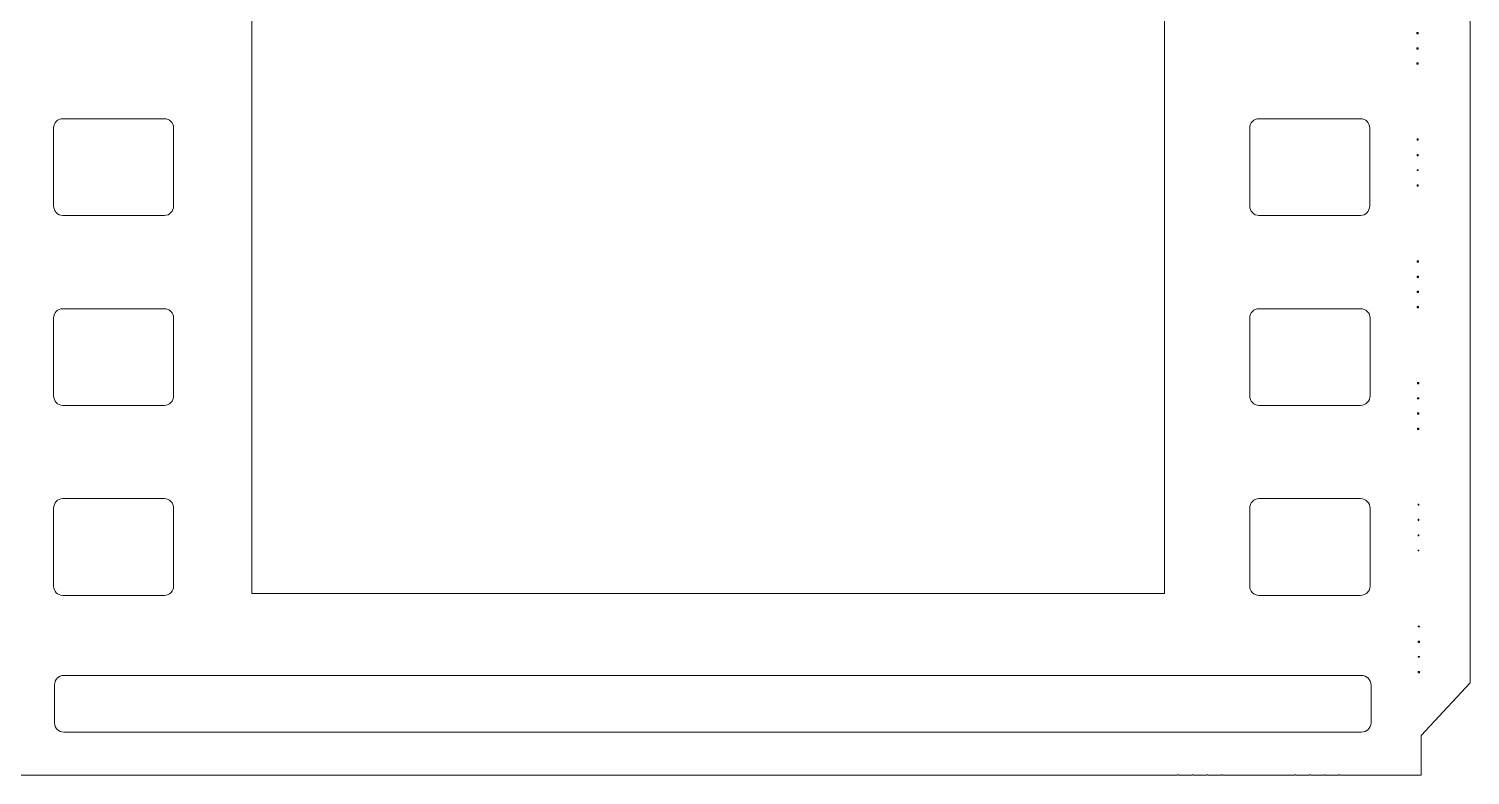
# Model space of a CAD drawing. Header units: centimetres. Extents: x -7.3 to 7.2, y -9.5 to 9.5.
# Drawn here: x 4.515 to 7.227, y -9.026 to -7.622 of the extents above; entities that cross this region are included whole.
import ezdxf

# ---------------------------------------------------------------- set-up
doc = ezdxf.new("R2010")
doc.units = ezdxf.units.CM
doc.header["$MEASUREMENT"] = 0
doc.layers.add('Layer 1', color=7, linetype='Continuous')

msp = doc.modelspace()

# ---------------------------------------------------------------- linework, layer by layer
at = {"layer": 'Layer 1', "lineweight": 0}
for points, knots in [([(4.61987, -6.18133), (4.61987, -6.18133), (4.51073, -6.35827), (4.51073, -6.35827), (4.51073, -6.35827), (4.51073, -6.35827), (4.46774, -6.35827), (4.46774, -6.35827), (4.46774, -6.35827), (4.46774, -6.35827), (1.79628, -6.35827), (1.79628, -6.35827), (1.79628, -6.35827), (1.79628, -6.35827), (1.79628, -9.0256), (1.79628, -9.0256), (1.79628, -9.0256), (1.79628, -9.0256), (4.46774, -9.0256), (4.46774, -9.0256), (4.46774, -9.0256), (4.46774, -9.0256), (4.49916, -9.0256), (4.49916, -9.0256), (4.49916, -9.0256), (4.49916, -9.0256), (6.45542, -9.0256), (6.45542, -9.0256), (6.45542, -9.0256), (6.45542, -9.0256), (6.4579, -9.0256), (6.4579, -9.0256), (6.4579, -9.0256), (6.4579, -9.0256), (6.48353, -9.0256), (6.48353, -9.0256), (6.48353, -9.0256), (6.48353, -9.0256), (6.48518, -9.0256), (6.48518, -9.0256), (6.48518, -9.0256), (6.48518, -9.0256), (6.51081, -9.0256), (6.51081, -9.0256), (6.51081, -9.0256), (6.51081, -9.0256), (6.51329, -9.0256), (6.51329, -9.0256), (6.51329, -9.0256), (6.51329, -9.0256), (6.53809, -9.0256), (6.53809, -9.0256), (6.53809, -9.0256), (6.53809, -9.0256), (6.54057, -9.0256), (6.54057, -9.0256), (6.54057, -9.0256), (6.54057, -9.0256), (6.67617, -9.0256), (6.67617, -9.0256), (6.67617, -9.0256), (6.67617, -9.0256), (6.67617, -9.02477), (6.67617, -9.02477), (6.67617, -9.02477), (6.67617, -9.02477), (6.67865, -9.02477), (6.67865, -9.02477), (6.67865, -9.02477), (6.67865, -9.02477), (6.67865, -9.0256), (6.67865, -9.0256), (6.67865, -9.0256), (6.67865, -9.0256), (6.70428, -9.0256), (6.70428, -9.0256), (6.70428, -9.0256), (6.70428, -9.0256), (6.70428, -9.02477), (6.70428, -9.02477), (6.70428, -9.02477), (6.70428, -9.02477), (6.70593, -9.02477), (6.70593, -9.02477), (6.70593, -9.02477), (6.70593, -9.02477), (6.70593, -9.0256), (6.70593, -9.0256), (6.70593, -9.0256), (6.70593, -9.0256), (6.73156, -9.0256), (6.73156, -9.0256), (6.73156, -9.0256), (6.73156, -9.0256), (6.73156, -9.02477), (6.73156, -9.02477), (6.73156, -9.02477), (6.73156, -9.02477), (6.73404, -9.02477), (6.73404, -9.02477), (6.73404, -9.02477), (6.73404, -9.02477), (6.73404, -9.0256), (6.73404, -9.0256), (6.73404, -9.0256), (6.73404, -9.0256), (6.75967, -9.0256), (6.75967, -9.0256), (6.75967, -9.0256), (6.75967, -9.0256), (6.75967, -9.02477), (6.75967, -9.02477), (6.75967, -9.02477), (6.75967, -9.02477), (6.76132, -9.02477), (6.76132, -9.02477), (6.76132, -9.02477), (6.76132, -9.02477), (6.76132, -9.0256), (6.76132, -9.0256), (6.76132, -9.0256), (6.76132, -9.0256), (6.89775, -9.0256), (6.89775, -9.0256), (6.89775, -9.0256), (6.89775, -9.0256), (6.89775, -9.02477), (6.89775, -9.02477), (6.89775, -9.02477), (6.89775, -9.02477), (6.8994, -9.02477), (6.8994, -9.02477), (6.8994, -9.02477), (6.8994, -9.02477), (6.8994, -9.0256), (6.8994, -9.0256), (6.8994, -9.0256), (6.8994, -9.0256), (6.92503, -9.0256), (6.92503, -9.0256), (6.92503, -9.0256), (6.92503, -9.0256), (6.92503, -9.02477), (6.92503, -9.02477), (6.92503, -9.02477), (6.92503, -9.02477), (6.92751, -9.02477), (6.92751, -9.02477), (6.92751, -9.02477), (6.92751, -9.02477), (6.92751, -9.0256), (6.92751, -9.0256), (6.92751, -9.0256), (6.92751, -9.0256), (6.95314, -9.0256), (6.95314, -9.0256), (6.95314, -9.0256), (6.95314, -9.0256), (6.95314, -9.02477), (6.95314, -9.02477), (6.95314, -9.02477), (6.95314, -9.02477), (6.95479, -9.02477), (6.95479, -9.02477), (6.95479, -9.02477), (6.95479, -9.02477), (6.95479, -9.0256), (6.95479, -9.0256), (6.95479, -9.0256), (6.95479, -9.0256), (6.98042, -9.0256), (6.98042, -9.0256), (6.98042, -9.0256), (6.98042, -9.0256), (6.98042, -9.02477), (6.98042, -9.02477), (6.98042, -9.02477), (6.98042, -9.02477), (6.98207, -9.02477), (6.98207, -9.02477), (6.98207, -9.02477), (6.98207, -9.02477), (6.98207, -9.0256), (6.98207, -9.0256), (6.98207, -9.0256), (6.98207, -9.0256), (7.13503, -9.0256), (7.13503, -9.0256), (7.13503, -9.0256), (7.13503, -9.0256), (7.13503, -8.95119), (7.13503, -8.95119), (7.13503, -8.95119), (7.13503, -8.95119), (7.22742, -8.85197), (7.22742, -8.85197), (7.22742, -8.85197), (7.22742, -8.85197), (7.22742, -6.50545), (7.22742, -6.50545), (7.22742, -6.50545), (7.22742, -6.50545), (7.13503, -6.42194), (7.13503, -6.42194), (7.13503, -6.42194), (7.13503, -6.42194), (7.13503, -6.35827), (7.13503, -6.35827), (7.13503, -6.35827), (7.13503, -6.35827), (7.05896, -6.35827), (7.05896, -6.35827), (7.05896, -6.35827), (7.05896, -6.35827), (6.96718, -6.18133), (6.96718, -6.18133), (6.96718, -6.18133), (6.96718, -6.18133), (4.61987, -6.18133), (4.61987, -6.18133)], [0, 0, 0, 0, 0.0178571, 0.0178571, 0.0178571, 0.0178571, 0.0357143, 0.0357143, 0.0357143, 0.0357143, 0.0535714, 0.0535714, 0.0535714, 0.0535714, 0.0714286, 0.0714286, 0.0714286, 0.0714286, 0.0892857, 0.0892857, 0.0892857, 0.0892857, 0.1071429, 0.1071429, 0.1071429, 0.1071429, 0.125, 0.125, 0.125, 0.125, 0.1428571, 0.1428571, 0.1428571, 0.1428571, 0.1607143, 0.1607143, 0.1607143, 0.1607143, 0.1785714, 0.1785714, 0.1785714, 0.1785714, 0.1964286, 0.1964286, 0.1964286, 0.1964286, 0.2142857, 0.2142857, 0.2142857, 0.2142857, 0.2321429, 0.2321429, 0.2321429, 0.2321429, 0.25, 0.25, 0.25, 0.25, 0.2678571, 0.2678571, 0.2678571, 0.2678571, 0.2857143, 0.2857143, 0.2857143, 0.2857143, 0.3035714, 0.3035714, 0.3035714, 0.3035714, 0.3214286, 0.3214286, 0.3214286, 0.3214286, 0.3392857, 0.3392857, 0.3392857, 0.3392857, 0.3571429, 0.3571429, 0.3571429, 0.3571429, 0.375, 0.375, 0.375, 0.375, 0.3928571, 0.3928571, 0.3928571, 0.3928571, 0.4107143, 0.4107143, 0.4107143, 0.4107143, 0.4285714, 0.4285714, 0.4285714, 0.4285714, 0.4464286, 0.4464286, 0.4464286, 0.4464286, 0.4642857, 0.4642857, 0.4642857, 0.4642857, 0.4821429, 0.4821429, 0.4821429, 0.4821429, 0.5, 0.5, 0.5, 0.5, 0.5178571, 0.5178571, 0.5178571, 0.5178571, 0.5357143, 0.5357143, 0.5357143, 0.5357143, 0.5535714, 0.5535714, 0.5535714, 0.5535714, 0.5714286, 0.5714286, 0.5714286, 0.5714286, 0.5892857, 0.5892857, 0.5892857, 0.5892857, 0.6071429, 0.6071429, 0.6071429, 0.6071429, 0.625, 0.625, 0.625, 0.625, 0.6428571, 0.6428571, 0.6428571, 0.6428571, 0.6607143, 0.6607143, 0.6607143, 0.6607143, 0.6785714, 0.6785714, 0.6785714, 0.6785714, 0.6964286, 0.6964286, 0.6964286, 0.6964286, 0.7142857, 0.7142857, 0.7142857, 0.7142857, 0.7321429, 0.7321429, 0.7321429, 0.7321429, 0.75, 0.75, 0.75, 0.75, 0.7678571, 0.7678571, 0.7678571, 0.7678571, 0.7857143, 0.7857143, 0.7857143, 0.7857143, 0.8035714, 0.8035714, 0.8035714, 0.8035714, 0.8214286, 0.8214286, 0.8214286, 0.8214286, 0.8392857, 0.8392857, 0.8392857, 0.8392857, 0.8571429, 0.8571429, 0.8571429, 0.8571429, 0.875, 0.875, 0.875, 0.875, 0.8928571, 0.8928571, 0.8928571, 0.8928571, 0.9107143, 0.9107143, 0.9107143, 0.9107143, 0.9285714, 0.9285714, 0.9285714, 0.9285714, 0.9464286, 0.9464286, 0.9464286, 0.9464286, 0.9642857, 0.9642857, 0.9642857, 0.9642857, 1, 1, 1, 1]), ([(4.93489, -6.71462), (4.93489, -6.71462), (6.6522, -6.71462), (6.6522, -6.71462), (6.6522, -6.71462), (6.6522, -6.71462), (6.6522, -8.68411), (6.6522, -8.68411), (6.6522, -8.68411), (6.6522, -8.68411), (4.93489, -8.68411), (4.93489, -8.68411), (4.93489, -8.68411), (4.93489, -8.68411), (4.93489, -6.71462), (4.93489, -6.71462)], [0, 0, 0, 0, 0.2, 0.2, 0.2, 0.2, 0.4, 0.4, 0.4, 0.4, 0.6, 0.6, 0.6, 0.6, 1, 1, 1, 1]), ([(7.1268, -7.6291), (7.1268, -7.6291), (7.12928, -7.6291), (7.12928, -7.6291), (7.12928, -7.6291), (7.12928, -7.6291), (7.12928, -7.63158), (7.12928, -7.63158), (7.12928, -7.63158), (7.12928, -7.63158), (7.1268, -7.63158), (7.1268, -7.63158), (7.1268, -7.63158), (7.1268, -7.63158), (7.1268, -7.6291), (7.1268, -7.6291)], [0, 0, 0, 0, 0.2, 0.2, 0.2, 0.2, 0.4, 0.4, 0.4, 0.4, 0.6, 0.6, 0.6, 0.6, 1, 1, 1, 1]), ([(7.1268, -7.65803), (7.1268, -7.65803), (7.12928, -7.65803), (7.12928, -7.65803), (7.12928, -7.65803), (7.12928, -7.65803), (7.12928, -7.66051), (7.12928, -7.66051), (7.12928, -7.66051), (7.12928, -7.66051), (7.1268, -7.66051), (7.1268, -7.66051), (7.1268, -7.66051), (7.1268, -7.66051), (7.1268, -7.65803), (7.1268, -7.65803)], [0, 0, 0, 0, 0.2, 0.2, 0.2, 0.2, 0.4, 0.4, 0.4, 0.4, 0.6, 0.6, 0.6, 0.6, 1, 1, 1, 1]), ([(7.1268, -7.68615), (7.1268, -7.68615), (7.12928, -7.68615), (7.12928, -7.68615), (7.12928, -7.68615), (7.12928, -7.68615), (7.12928, -7.68863), (7.12928, -7.68863), (7.12928, -7.68863), (7.12928, -7.68863), (7.1268, -7.68863), (7.1268, -7.68863), (7.1268, -7.68863), (7.1268, -7.68863), (7.1268, -7.68615), (7.1268, -7.68615)], [0, 0, 0, 0, 0.2, 0.2, 0.2, 0.2, 0.4, 0.4, 0.4, 0.4, 0.6, 0.6, 0.6, 0.6, 1, 1, 1, 1]), ([(4.57936, -7.79115), (4.57936, -7.79115), (4.77036, -7.79115), (4.77036, -7.79115), (4.77036, -7.79115), (4.78021, -7.79115), (4.78772, -7.79866), (4.78772, -7.80851), (4.78772, -7.80851), (4.78772, -7.80851), (4.78772, -7.95486), (4.78772, -7.95486), (4.78772, -7.95486), (4.78772, -7.96471), (4.78021, -7.97305), (4.77036, -7.97305), (4.77036, -7.97305), (4.77036, -7.97305), (4.57936, -7.97305), (4.57936, -7.97305), (4.57936, -7.97305), (4.56951, -7.97305), (4.562, -7.96471), (4.562, -7.95486), (4.562, -7.95486), (4.562, -7.95486), (4.562, -7.80851), (4.562, -7.80851), (4.562, -7.80851), (4.562, -7.79866), (4.56951, -7.79115), (4.57936, -7.79115)], [0, 0, 0, 0, 0.1111111, 0.1111111, 0.1111111, 0.1111111, 0.2222222, 0.2222222, 0.2222222, 0.2222222, 0.3333333, 0.3333333, 0.3333333, 0.3333333, 0.4444444, 0.4444444, 0.4444444, 0.4444444, 0.5555556, 0.5555556, 0.5555556, 0.5555556, 0.6666667, 0.6666667, 0.6666667, 0.6666667, 0.7777778, 0.7777778, 0.7777778, 0.7777778, 1, 1, 1, 1]), ([(6.82997, -7.79115), (6.82997, -7.79115), (7.02097, -7.79115), (7.02097, -7.79115), (7.02097, -7.79115), (7.03082, -7.79115), (7.03833, -7.79866), (7.03833, -7.80851), (7.03833, -7.80851), (7.03833, -7.80851), (7.03833, -7.95486), (7.03833, -7.95486), (7.03833, -7.95486), (7.03833, -7.96471), (7.03082, -7.97305), (7.02097, -7.97305), (7.02097, -7.97305), (7.02097, -7.97305), (6.82997, -7.97305), (6.82997, -7.97305), (6.82997, -7.97305), (6.82012, -7.97305), (6.81261, -7.96471), (6.81261, -7.95486), (6.81261, -7.95486), (6.81261, -7.95486), (6.81261, -7.80851), (6.81261, -7.80851), (6.81261, -7.80851), (6.81261, -7.79866), (6.82012, -7.79115), (6.82997, -7.79115)], [0, 0, 0, 0, 0.1111111, 0.1111111, 0.1111111, 0.1111111, 0.2222222, 0.2222222, 0.2222222, 0.2222222, 0.3333333, 0.3333333, 0.3333333, 0.3333333, 0.4444444, 0.4444444, 0.4444444, 0.4444444, 0.5555556, 0.5555556, 0.5555556, 0.5555556, 0.6666667, 0.6666667, 0.6666667, 0.6666667, 0.7777778, 0.7777778, 0.7777778, 0.7777778, 1, 1, 1, 1]), ([(7.12763, -7.82919), (7.12763, -7.82919), (7.12928, -7.82919), (7.12928, -7.82919), (7.12928, -7.82919), (7.12928, -7.82919), (7.12928, -7.83167), (7.12928, -7.83167), (7.12928, -7.83167), (7.12928, -7.83167), (7.12763, -7.83167), (7.12763, -7.83167), (7.12763, -7.83167), (7.12763, -7.83167), (7.12763, -7.82919), (7.12763, -7.82919)], [0, 0, 0, 0, 0.2, 0.2, 0.2, 0.2, 0.4, 0.4, 0.4, 0.4, 0.6, 0.6, 0.6, 0.6, 1, 1, 1, 1]), ([(7.12763, -7.85812), (7.12763, -7.85812), (7.12928, -7.85812), (7.12928, -7.85812), (7.12928, -7.85812), (7.12928, -7.85812), (7.12928, -7.8606), (7.12928, -7.8606), (7.12928, -7.8606), (7.12928, -7.8606), (7.12763, -7.8606), (7.12763, -7.8606), (7.12763, -7.8606), (7.12763, -7.8606), (7.12763, -7.85812), (7.12763, -7.85812)], [0, 0, 0, 0, 0.2, 0.2, 0.2, 0.2, 0.4, 0.4, 0.4, 0.4, 0.6, 0.6, 0.6, 0.6, 1, 1, 1, 1]), ([(7.12763, -7.88706), (7.12763, -7.88706), (7.12928, -7.88706), (7.12928, -7.88706), (7.12928, -7.88706), (7.12928, -7.88706), (7.12928, -7.88871), (7.12928, -7.88871), (7.12928, -7.88871), (7.12928, -7.88871), (7.12763, -7.88871), (7.12763, -7.88871), (7.12763, -7.88871), (7.12763, -7.88871), (7.12763, -7.88706), (7.12763, -7.88706)], [0, 0, 0, 0, 0.2, 0.2, 0.2, 0.2, 0.4, 0.4, 0.4, 0.4, 0.6, 0.6, 0.6, 0.6, 1, 1, 1, 1]), ([(7.12763, -7.91518), (7.12763, -7.91518), (7.12928, -7.91518), (7.12928, -7.91518), (7.12928, -7.91518), (7.12928, -7.91518), (7.12928, -7.91766), (7.12928, -7.91766), (7.12928, -7.91766), (7.12928, -7.91766), (7.12763, -7.91766), (7.12763, -7.91766), (7.12763, -7.91766), (7.12763, -7.91766), (7.12763, -7.91518), (7.12763, -7.91518)], [0, 0, 0, 0, 0.2, 0.2, 0.2, 0.2, 0.4, 0.4, 0.4, 0.4, 0.6, 0.6, 0.6, 0.6, 1, 1, 1, 1]), ([(7.12763, -8.05822), (7.12763, -8.05822), (7.13011, -8.05822), (7.13011, -8.05822), (7.13011, -8.05822), (7.13011, -8.05822), (7.13011, -8.0607), (7.13011, -8.0607), (7.13011, -8.0607), (7.13011, -8.0607), (7.12763, -8.0607), (7.12763, -8.0607), (7.12763, -8.0607), (7.12763, -8.0607), (7.12763, -8.05822), (7.12763, -8.05822)], [0, 0, 0, 0, 0.2, 0.2, 0.2, 0.2, 0.4, 0.4, 0.4, 0.4, 0.6, 0.6, 0.6, 0.6, 1, 1, 1, 1]), ([(7.12763, -8.08715), (7.12763, -8.08715), (7.13011, -8.08715), (7.13011, -8.08715), (7.13011, -8.08715), (7.13011, -8.08715), (7.13011, -8.08963), (7.13011, -8.08963), (7.13011, -8.08963), (7.13011, -8.08963), (7.12763, -8.08963), (7.12763, -8.08963), (7.12763, -8.08963), (7.12763, -8.08963), (7.12763, -8.08715), (7.12763, -8.08715)], [0, 0, 0, 0, 0.2, 0.2, 0.2, 0.2, 0.4, 0.4, 0.4, 0.4, 0.6, 0.6, 0.6, 0.6, 1, 1, 1, 1]), ([(7.12763, -8.11527), (7.12763, -8.11527), (7.13011, -8.11527), (7.13011, -8.11527), (7.13011, -8.11527), (7.13011, -8.11527), (7.13011, -8.11775), (7.13011, -8.11775), (7.13011, -8.11775), (7.13011, -8.11775), (7.12763, -8.11775), (7.12763, -8.11775), (7.12763, -8.11775), (7.12763, -8.11775), (7.12763, -8.11527), (7.12763, -8.11527)], [0, 0, 0, 0, 0.2, 0.2, 0.2, 0.2, 0.4, 0.4, 0.4, 0.4, 0.6, 0.6, 0.6, 0.6, 1, 1, 1, 1]), ([(4.57936, -8.14834), (4.57936, -8.14834), (4.77036, -8.14834), (4.77036, -8.14834), (4.77036, -8.14834), (4.78021, -8.14834), (4.78772, -8.15585), (4.78772, -8.1657), (4.78772, -8.1657), (4.78772, -8.1657), (4.78772, -8.31205), (4.78772, -8.31205), (4.78772, -8.31205), (4.78772, -8.3219), (4.78021, -8.33024), (4.77036, -8.33024), (4.77036, -8.33024), (4.77036, -8.33024), (4.57936, -8.33024), (4.57936, -8.33024), (4.57936, -8.33024), (4.56951, -8.33024), (4.562, -8.3219), (4.562, -8.31205), (4.562, -8.31205), (4.562, -8.31205), (4.562, -8.1657), (4.562, -8.1657), (4.562, -8.1657), (4.562, -8.15585), (4.56951, -8.14834), (4.57936, -8.14834)], [0, 0, 0, 0, 0.1111111, 0.1111111, 0.1111111, 0.1111111, 0.2222222, 0.2222222, 0.2222222, 0.2222222, 0.3333333, 0.3333333, 0.3333333, 0.3333333, 0.4444444, 0.4444444, 0.4444444, 0.4444444, 0.5555556, 0.5555556, 0.5555556, 0.5555556, 0.6666667, 0.6666667, 0.6666667, 0.6666667, 0.7777778, 0.7777778, 0.7777778, 0.7777778, 1, 1, 1, 1]), ([(6.82997, -8.14834), (6.82997, -8.14834), (7.02097, -8.14834), (7.02097, -8.14834), (7.02097, -8.14834), (7.03082, -8.14834), (7.03916, -8.15585), (7.03916, -8.1657), (7.03916, -8.1657), (7.03916, -8.1657), (7.03916, -8.31205), (7.03916, -8.31205), (7.03916, -8.31205), (7.03916, -8.3219), (7.03082, -8.33024), (7.02097, -8.33024), (7.02097, -8.33024), (7.02097, -8.33024), (6.82997, -8.33024), (6.82997, -8.33024), (6.82997, -8.33024), (6.82012, -8.33024), (6.81261, -8.3219), (6.81261, -8.31205), (6.81261, -8.31205), (6.81261, -8.31205), (6.81261, -8.1657), (6.81261, -8.1657), (6.81261, -8.1657), (6.81261, -8.15585), (6.82012, -8.14834), (6.82997, -8.14834)], [0, 0, 0, 0, 0.1111111, 0.1111111, 0.1111111, 0.1111111, 0.2222222, 0.2222222, 0.2222222, 0.2222222, 0.3333333, 0.3333333, 0.3333333, 0.3333333, 0.4444444, 0.4444444, 0.4444444, 0.4444444, 0.5555556, 0.5555556, 0.5555556, 0.5555556, 0.6666667, 0.6666667, 0.6666667, 0.6666667, 0.7777778, 0.7777778, 0.7777778, 0.7777778, 1, 1, 1, 1]), ([(7.12763, -8.14421), (7.12763, -8.14421), (7.13011, -8.14421), (7.13011, -8.14421), (7.13011, -8.14421), (7.13011, -8.14421), (7.13011, -8.14669), (7.13011, -8.14669), (7.13011, -8.14669), (7.13011, -8.14669), (7.12763, -8.14669), (7.12763, -8.14669), (7.12763, -8.14669), (7.12763, -8.14669), (7.12763, -8.14421), (7.12763, -8.14421)], [0, 0, 0, 0, 0.2, 0.2, 0.2, 0.2, 0.4, 0.4, 0.4, 0.4, 0.6, 0.6, 0.6, 0.6, 1, 1, 1, 1]), ([(7.12845, -8.28725), (7.12845, -8.28725), (7.13093, -8.28725), (7.13093, -8.28725), (7.13093, -8.28725), (7.13093, -8.28725), (7.13093, -8.28973), (7.13093, -8.28973), (7.13093, -8.28973), (7.13093, -8.28973), (7.12845, -8.28973), (7.12845, -8.28973), (7.12845, -8.28973), (7.12845, -8.28973), (7.12845, -8.28725), (7.12845, -8.28725)], [0, 0, 0, 0, 0.2, 0.2, 0.2, 0.2, 0.4, 0.4, 0.4, 0.4, 0.6, 0.6, 0.6, 0.6, 1, 1, 1, 1]), ([(7.12845, -8.31618), (7.12845, -8.31618), (7.13093, -8.31618), (7.13093, -8.31618), (7.13093, -8.31618), (7.13093, -8.31618), (7.13093, -8.31783), (7.13093, -8.31783), (7.13093, -8.31783), (7.13093, -8.31783), (7.12845, -8.31783), (7.12845, -8.31783), (7.12845, -8.31783), (7.12845, -8.31783), (7.12845, -8.31618), (7.12845, -8.31618)], [0, 0, 0, 0, 0.2, 0.2, 0.2, 0.2, 0.4, 0.4, 0.4, 0.4, 0.6, 0.6, 0.6, 0.6, 1, 1, 1, 1]), ([(7.12845, -8.3443), (7.12845, -8.3443), (7.13093, -8.3443), (7.13093, -8.3443), (7.13093, -8.3443), (7.13093, -8.3443), (7.13093, -8.34678), (7.13093, -8.34678), (7.13093, -8.34678), (7.13093, -8.34678), (7.12845, -8.34678), (7.12845, -8.34678), (7.12845, -8.34678), (7.12845, -8.34678), (7.12845, -8.3443), (7.12845, -8.3443)], [0, 0, 0, 0, 0.2, 0.2, 0.2, 0.2, 0.4, 0.4, 0.4, 0.4, 0.6, 0.6, 0.6, 0.6, 1, 1, 1, 1]), ([(7.12845, -8.37324), (7.12845, -8.37324), (7.13093, -8.37324), (7.13093, -8.37324), (7.13093, -8.37324), (7.13093, -8.37324), (7.13093, -8.37572), (7.13093, -8.37572), (7.13093, -8.37572), (7.13093, -8.37572), (7.12845, -8.37572), (7.12845, -8.37572), (7.12845, -8.37572), (7.12845, -8.37572), (7.12845, -8.37324), (7.12845, -8.37324)], [0, 0, 0, 0, 0.2, 0.2, 0.2, 0.2, 0.4, 0.4, 0.4, 0.4, 0.6, 0.6, 0.6, 0.6, 1, 1, 1, 1]), ([(4.57936, -8.50553), (4.57936, -8.50553), (4.77036, -8.50553), (4.77036, -8.50553), (4.77036, -8.50553), (4.78021, -8.50553), (4.78772, -8.51387), (4.78772, -8.52372), (4.78772, -8.52372), (4.78772, -8.52372), (4.78772, -8.67007), (4.78772, -8.67007), (4.78772, -8.67007), (4.78772, -8.67992), (4.78021, -8.68743), (4.77036, -8.68743), (4.77036, -8.68743), (4.77036, -8.68743), (4.57936, -8.68743), (4.57936, -8.68743), (4.57936, -8.68743), (4.56951, -8.68743), (4.562, -8.67992), (4.562, -8.67007), (4.562, -8.67007), (4.562, -8.67007), (4.562, -8.52372), (4.562, -8.52372), (4.562, -8.52372), (4.562, -8.51387), (4.56951, -8.50553), (4.57936, -8.50553)], [0, 0, 0, 0, 0.1111111, 0.1111111, 0.1111111, 0.1111111, 0.2222222, 0.2222222, 0.2222222, 0.2222222, 0.3333333, 0.3333333, 0.3333333, 0.3333333, 0.4444444, 0.4444444, 0.4444444, 0.4444444, 0.5555556, 0.5555556, 0.5555556, 0.5555556, 0.6666667, 0.6666667, 0.6666667, 0.6666667, 0.7777778, 0.7777778, 0.7777778, 0.7777778, 1, 1, 1, 1]), ([(6.82997, -8.50553), (6.82997, -8.50553), (7.02097, -8.50553), (7.02097, -8.50553), (7.02097, -8.50553), (7.03082, -8.50553), (7.03916, -8.51387), (7.03916, -8.52372), (7.03916, -8.52372), (7.03916, -8.52372), (7.03916, -8.67007), (7.03916, -8.67007), (7.03916, -8.67007), (7.03916, -8.67992), (7.03082, -8.68743), (7.02097, -8.68743), (7.02097, -8.68743), (7.02097, -8.68743), (6.82997, -8.68743), (6.82997, -8.68743), (6.82997, -8.68743), (6.82012, -8.68743), (6.81261, -8.67992), (6.81261, -8.67007), (6.81261, -8.67007), (6.81261, -8.67007), (6.81261, -8.52372), (6.81261, -8.52372), (6.81261, -8.52372), (6.81261, -8.51387), (6.82012, -8.50553), (6.82997, -8.50553)], [0, 0, 0, 0, 0.1111111, 0.1111111, 0.1111111, 0.1111111, 0.2222222, 0.2222222, 0.2222222, 0.2222222, 0.3333333, 0.3333333, 0.3333333, 0.3333333, 0.4444444, 0.4444444, 0.4444444, 0.4444444, 0.5555556, 0.5555556, 0.5555556, 0.5555556, 0.6666667, 0.6666667, 0.6666667, 0.6666667, 0.7777778, 0.7777778, 0.7777778, 0.7777778, 1, 1, 1, 1]), ([(7.12928, -8.51628), (7.12928, -8.51628), (7.13093, -8.51628), (7.13093, -8.51628), (7.13093, -8.51628), (7.13093, -8.51628), (7.13093, -8.51793), (7.13093, -8.51793), (7.13093, -8.51793), (7.13093, -8.51793), (7.12928, -8.51793), (7.12928, -8.51793), (7.12928, -8.51793), (7.12928, -8.51793), (7.12928, -8.51628), (7.12928, -8.51628)], [0, 0, 0, 0, 0.2, 0.2, 0.2, 0.2, 0.4, 0.4, 0.4, 0.4, 0.6, 0.6, 0.6, 0.6, 1, 1, 1, 1]), ([(7.12928, -8.54439), (7.12928, -8.54439), (7.13093, -8.54439), (7.13093, -8.54439), (7.13093, -8.54439), (7.13093, -8.54439), (7.13093, -8.54687), (7.13093, -8.54687), (7.13093, -8.54687), (7.13093, -8.54687), (7.12928, -8.54687), (7.12928, -8.54687), (7.12928, -8.54687), (7.12928, -8.54687), (7.12928, -8.54439), (7.12928, -8.54439)], [0, 0, 0, 0, 0.2, 0.2, 0.2, 0.2, 0.4, 0.4, 0.4, 0.4, 0.6, 0.6, 0.6, 0.6, 1, 1, 1, 1]), ([(7.12928, -8.57333), (7.12928, -8.57333), (7.13093, -8.57333), (7.13093, -8.57333), (7.13093, -8.57333), (7.13093, -8.57333), (7.13093, -8.57581), (7.13093, -8.57581), (7.13093, -8.57581), (7.13093, -8.57581), (7.12928, -8.57581), (7.12928, -8.57581), (7.12928, -8.57581), (7.12928, -8.57581), (7.12928, -8.57333), (7.12928, -8.57333)], [0, 0, 0, 0, 0.2, 0.2, 0.2, 0.2, 0.4, 0.4, 0.4, 0.4, 0.6, 0.6, 0.6, 0.6, 1, 1, 1, 1]), ([(7.12928, -8.60227), (7.12928, -8.60227), (7.13093, -8.60227), (7.13093, -8.60227), (7.13093, -8.60227), (7.13093, -8.60227), (7.13093, -8.60392), (7.13093, -8.60392), (7.13093, -8.60392), (7.13093, -8.60392), (7.12928, -8.60392), (7.12928, -8.60392), (7.12928, -8.60392), (7.12928, -8.60392), (7.12928, -8.60227), (7.12928, -8.60227)], [0, 0, 0, 0, 0.2, 0.2, 0.2, 0.2, 0.4, 0.4, 0.4, 0.4, 0.6, 0.6, 0.6, 0.6, 1, 1, 1, 1]), ([(7.12928, -8.74531), (7.12928, -8.74531), (7.13176, -8.74531), (7.13176, -8.74531), (7.13176, -8.74531), (7.13176, -8.74531), (7.13176, -8.74696), (7.13176, -8.74696), (7.13176, -8.74696), (7.13176, -8.74696), (7.12928, -8.74696), (7.12928, -8.74696), (7.12928, -8.74696), (7.12928, -8.74696), (7.12928, -8.74531), (7.12928, -8.74531)], [0, 0, 0, 0, 0.2, 0.2, 0.2, 0.2, 0.4, 0.4, 0.4, 0.4, 0.6, 0.6, 0.6, 0.6, 1, 1, 1, 1]), ([(7.12928, -8.77342), (7.12928, -8.77342), (7.13176, -8.77342), (7.13176, -8.77342), (7.13176, -8.77342), (7.13176, -8.77342), (7.13176, -8.7759), (7.13176, -8.7759), (7.13176, -8.7759), (7.13176, -8.7759), (7.12928, -8.7759), (7.12928, -8.7759), (7.12928, -8.7759), (7.12928, -8.7759), (7.12928, -8.77342), (7.12928, -8.77342)], [0, 0, 0, 0, 0.2, 0.2, 0.2, 0.2, 0.4, 0.4, 0.4, 0.4, 0.6, 0.6, 0.6, 0.6, 1, 1, 1, 1]), ([(7.12928, -8.80236), (7.12928, -8.80236), (7.13176, -8.80236), (7.13176, -8.80236), (7.13176, -8.80236), (7.13176, -8.80236), (7.13176, -8.80401), (7.13176, -8.80401), (7.13176, -8.80401), (7.13176, -8.80401), (7.12928, -8.80401), (7.12928, -8.80401), (7.12928, -8.80401), (7.12928, -8.80401), (7.12928, -8.80236), (7.12928, -8.80236)], [0, 0, 0, 0, 0.2, 0.2, 0.2, 0.2, 0.4, 0.4, 0.4, 0.4, 0.6, 0.6, 0.6, 0.6, 1, 1, 1, 1]), ([(4.58101, -8.83791), (4.58101, -8.83791), (7.02262, -8.83791), (7.02262, -8.83791), (7.02262, -8.83791), (7.03247, -8.83791), (7.04081, -8.84625), (7.04081, -8.8561), (7.04081, -8.8561), (7.04081, -8.8561), (7.04081, -8.92721), (7.04081, -8.92721), (7.04081, -8.92721), (7.04081, -8.93706), (7.03247, -8.94457), (7.02262, -8.94457), (7.02262, -8.94457), (7.02262, -8.94457), (4.58101, -8.94457), (4.58101, -8.94457), (4.58101, -8.94457), (4.57116, -8.94457), (4.56365, -8.93706), (4.56365, -8.92721), (4.56365, -8.92721), (4.56365, -8.92721), (4.56365, -8.8561), (4.56365, -8.8561), (4.56365, -8.8561), (4.56365, -8.84625), (4.57116, -8.83791), (4.58101, -8.83791)], [0, 0, 0, 0, 0.1111111, 0.1111111, 0.1111111, 0.1111111, 0.2222222, 0.2222222, 0.2222222, 0.2222222, 0.3333333, 0.3333333, 0.3333333, 0.3333333, 0.4444444, 0.4444444, 0.4444444, 0.4444444, 0.5555556, 0.5555556, 0.5555556, 0.5555556, 0.6666667, 0.6666667, 0.6666667, 0.6666667, 0.7777778, 0.7777778, 0.7777778, 0.7777778, 1, 1, 1, 1]), ([(7.12928, -8.83047), (7.12928, -8.83047), (7.13176, -8.83047), (7.13176, -8.83047), (7.13176, -8.83047), (7.13176, -8.83047), (7.13176, -8.83295), (7.13176, -8.83295), (7.13176, -8.83295), (7.13176, -8.83295), (7.12928, -8.83295), (7.12928, -8.83295), (7.12928, -8.83295), (7.12928, -8.83295), (7.12928, -8.83047), (7.12928, -8.83047)], [0, 0, 0, 0, 0.2, 0.2, 0.2, 0.2, 0.4, 0.4, 0.4, 0.4, 0.6, 0.6, 0.6, 0.6, 1, 1, 1, 1])]:
    msp.add_open_spline(points, degree=3, knots=knots, dxfattribs=at)

doc.saveas('drawing.dxf')
